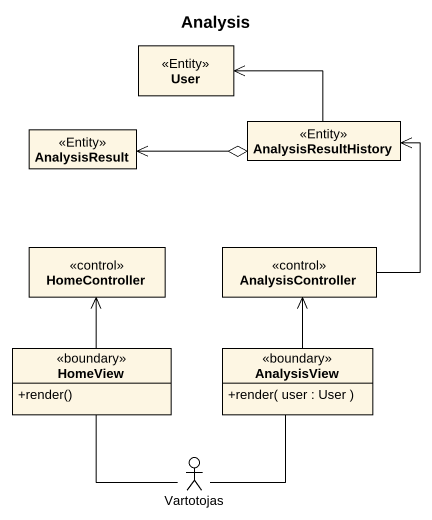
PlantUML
@startuml
title Analysis
allowmixing
hide circle
hide empty members
skinparam classAttributeIconSize 0
class User <<Entity>>
class AnalysisResult <<Entity>>
class AnalysisResultHistory <<Entity>>
class HomeController <<control>>
class AnalysisController <<control>>
class HomeView <<boundary>> {
  +render()
}
class AnalysisView <<boundary>> {
  +render( user : User )
}
actor Vartotojas
AnalysisResultHistory -left-> User
AnalysisResultHistory o-left-> AnalysisResult
AnalysisController -up-> AnalysisResultHistory
HomeView -up-> HomeController
AnalysisView -up-> AnalysisController
Vartotojas -up- HomeView
Vartotojas -up- AnalysisView
@enduml
